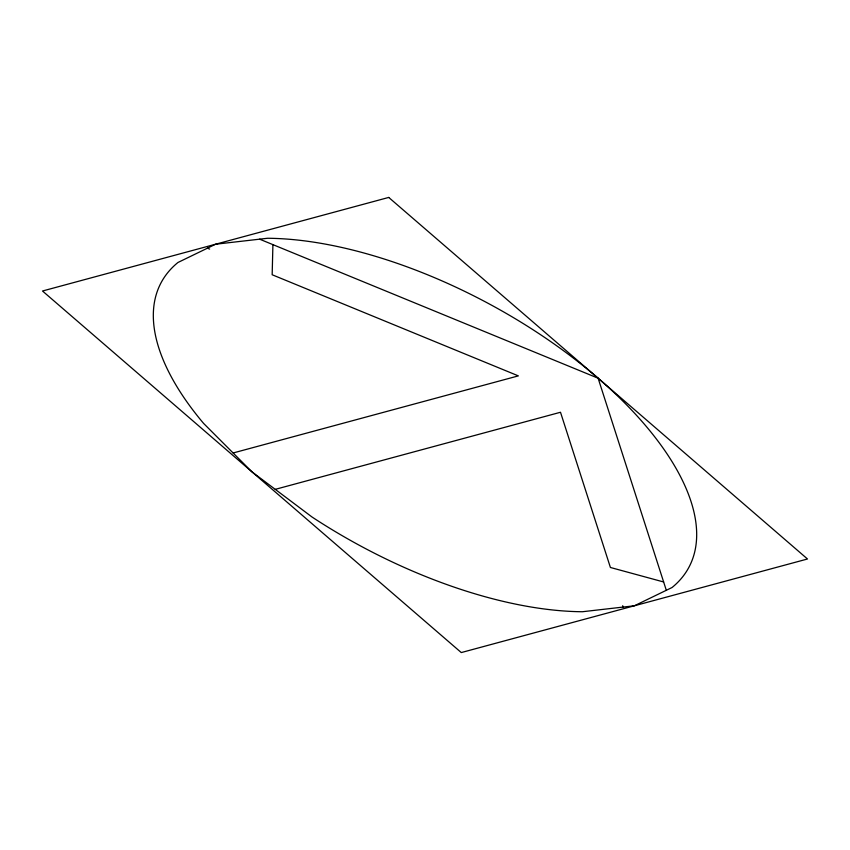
<?xml version="1.0" encoding="UTF-8"?>
<svg xmlns="http://www.w3.org/2000/svg" width="850" height="850" viewBox="0 0 850 850"><rect width="100%" height="100%" fill="white"/><g stroke="black" fill="none" stroke-linecap="round" stroke-linejoin="round"><path stroke-width="1.27" d="M272.914 244.63L272.17 274.752L518.351 375.881L233.113 452.976M275.251 489.356L560.501 412.261L610.406 567.481L663.638 581.974M259.632 239.179L598.113 378.207A299.827 137.052 28.4 0 1 672.053 587.509L634.387 605.784L582.452 611.734A299.827 137.052 28.4 0 1 311.982 516.981L251.887 471.793L203.596 423.406A299.827 137.052 28.4 0 1 177.947 262.491L215.613 244.216L267.548 238.266A299.827 137.052 28.4 0 1 598.113 378.207L666.315 590.293M207.453 248.179L209.642 249.071M622.699 605.699L623.146 607.07M388.726 197.434L42.5 291.008L461.274 652.566L807.5 558.992L388.726 197.434"/></g></svg>
